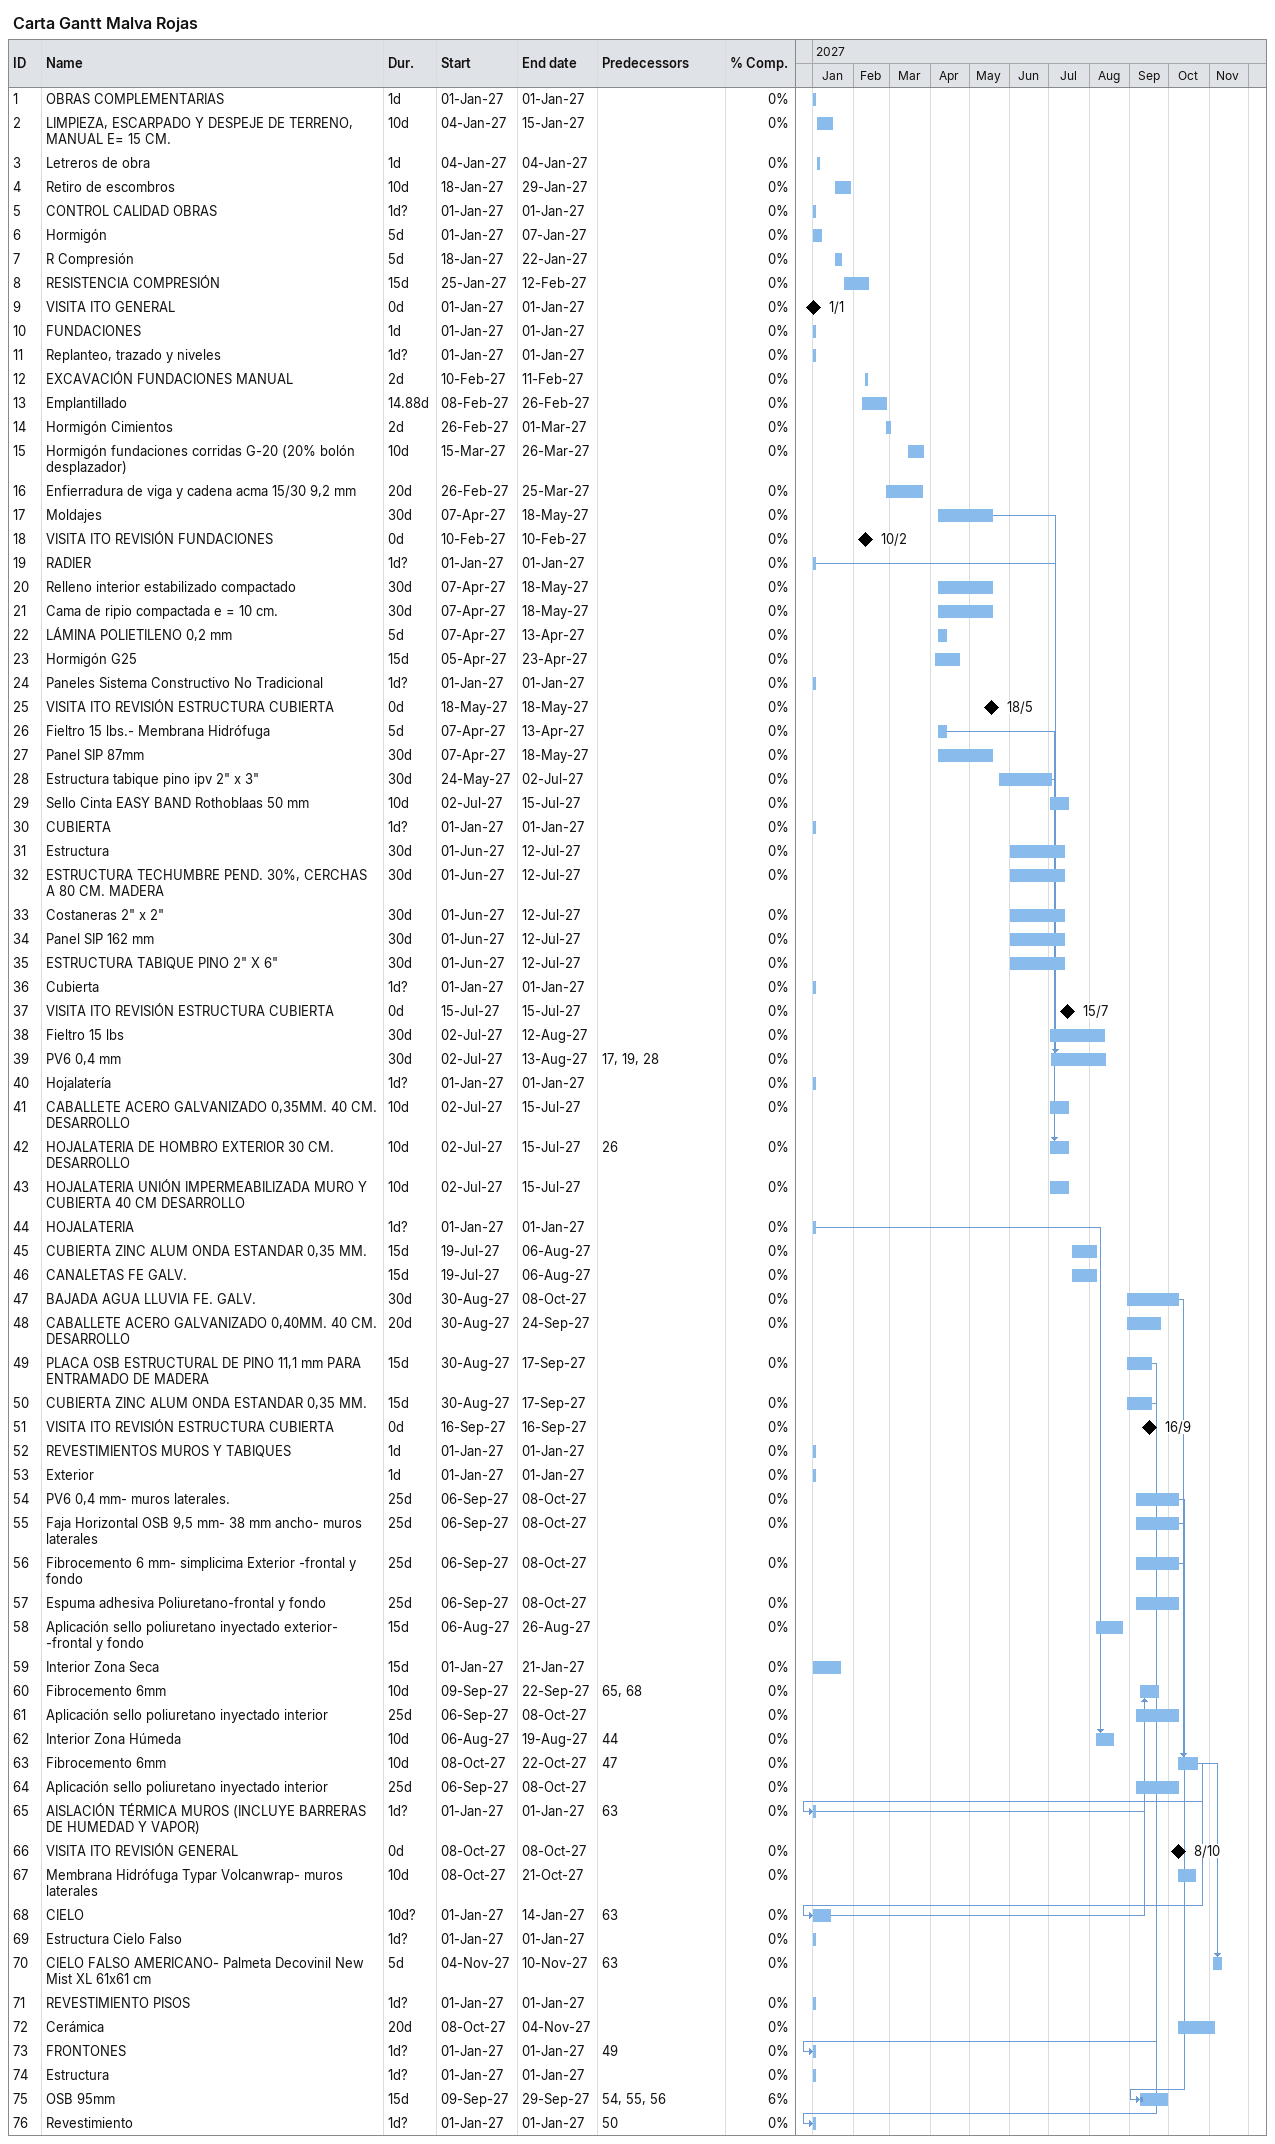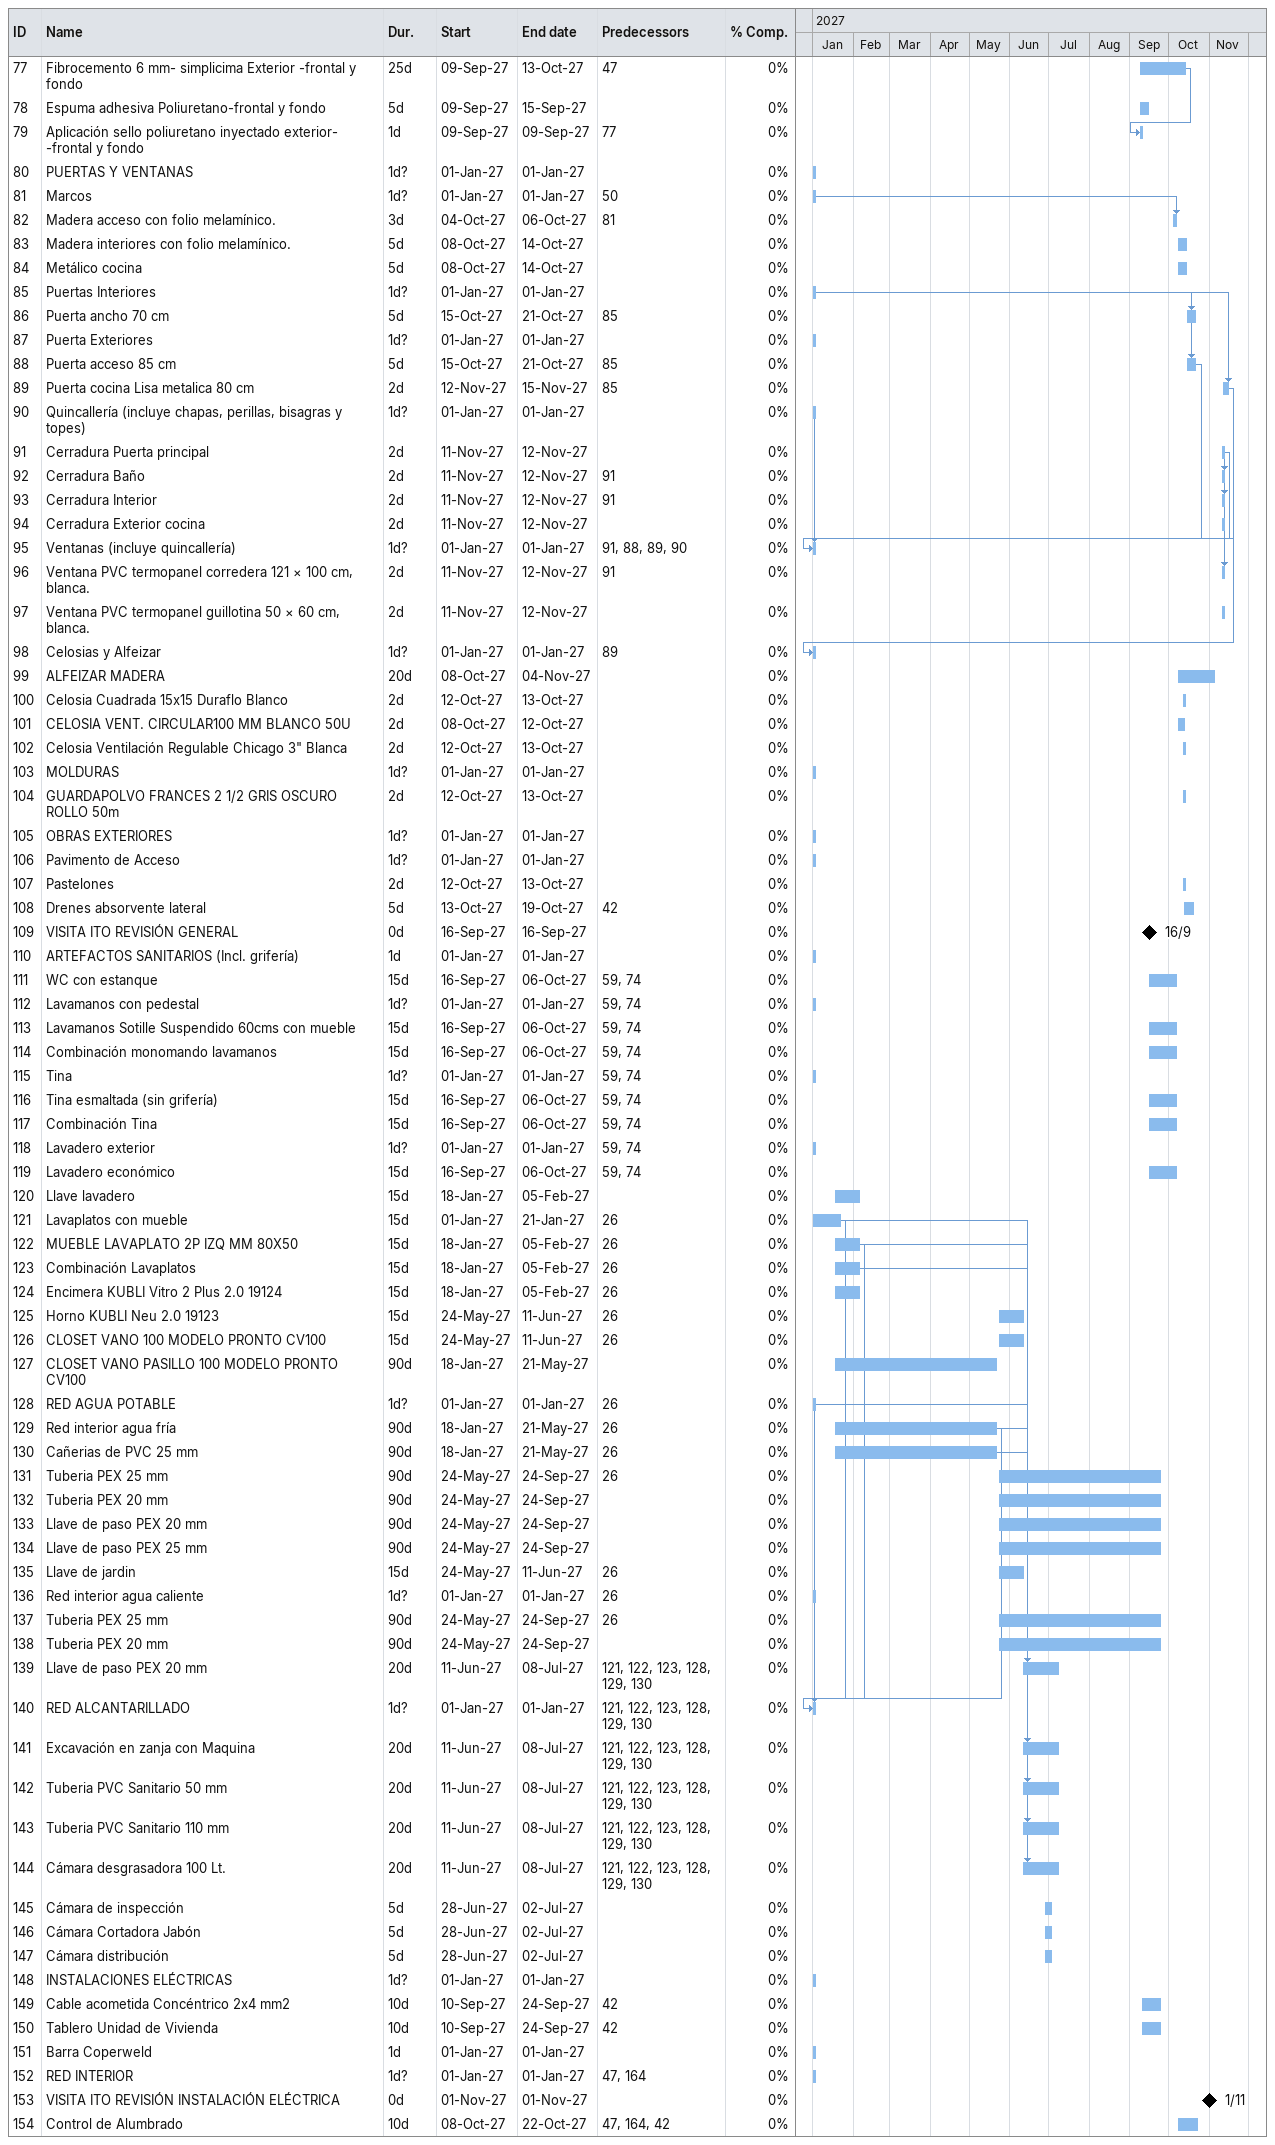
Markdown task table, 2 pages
Carta Gantt Malva Rojas

| ID | Level | Task | Duration | Start | Finish | Predecessors | % complete |
|---|---|---|---|---|---|---|---|
| 1 | 1 | OBRAS COMPLEMENTARIAS | 1d | 2027-01-01 | 2027-01-01 |  | 0 |
| 2 | 1 | LIMPIEZA, ESCARPADO Y DESPEJE DE TERRENO, MANUAL E= 15 CM. | 10d | 2027-01-04 | 2027-01-15 |  | 0 |
| 3 | 1 | Letreros de obra | 1d | 2027-01-04 | 2027-01-04 |  | 0 |
| 4 | 1 | Retiro de escombros | 10d | 2027-01-18 | 2027-01-29 |  | 0 |
| 5 | 1 | CONTROL CALIDAD OBRAS | 1d? | 2027-01-01 | 2027-01-01 |  | 0 |
| 6 | 1 | Hormigón | 5d | 2027-01-01 | 2027-01-07 |  | 0 |
| 7 | 1 | R Compresión | 5d | 2027-01-18 | 2027-01-22 |  | 0 |
| 8 | 1 | RESISTENCIA COMPRESIÓN | 15d | 2027-01-25 | 2027-02-12 |  | 0 |
| 9 | 1 | VISITA ITO GENERAL | 0d | 2027-01-01 | 2027-01-01 |  | 0 |
| 10 | 1 | FUNDACIONES | 1d | 2027-01-01 | 2027-01-01 |  | 0 |
| 11 | 1 | Replanteo, trazado y niveles | 1d? | 2027-01-01 | 2027-01-01 |  | 0 |
| 12 | 1 | EXCAVACIÓN FUNDACIONES MANUAL | 2d | 2027-02-10 | 2027-02-11 |  | 0 |
| 13 | 1 | Emplantillado | 14.88d | 2027-02-08 | 2027-02-26 |  | 0 |
| 14 | 1 | Hormigón Cimientos | 2d | 2027-02-26 | 2027-03-01 |  | 0 |
| 15 | 1 | Hormigón fundaciones corridas G-20 (20% bolón desplazador) | 10d | 2027-03-15 | 2027-03-26 |  | 0 |
| 16 | 1 | Enfierradura de viga y cadena acma 15/30 9,2 mm | 20d | 2027-02-26 | 2027-03-25 |  | 0 |
| 17 | 1 | Moldajes | 30d | 2027-04-07 | 2027-05-18 |  | 0 |
| 18 | 1 | VISITA ITO REVISIÓN FUNDACIONES | 0d | 2027-02-10 | 2027-02-10 |  | 0 |
| 19 | 1 | RADIER | 1d? | 2027-01-01 | 2027-01-01 |  | 0 |
| 20 | 1 | Relleno interior estabilizado compactado | 30d | 2027-04-07 | 2027-05-18 |  | 0 |
| 21 | 1 | Cama de ripio compactada e = 10 cm. | 30d | 2027-04-07 | 2027-05-18 |  | 0 |
| 22 | 1 | LÁMINA POLIETILENO 0,2 mm | 5d | 2027-04-07 | 2027-04-13 |  | 0 |
| 23 | 1 | Hormigón G25 | 15d | 2027-04-05 | 2027-04-23 |  | 0 |
| 24 | 1 | Paneles Sistema Constructivo No Tradicional | 1d? | 2027-01-01 | 2027-01-01 |  | 0 |
| 25 | 1 | VISITA ITO REVISIÓN ESTRUCTURA CUBIERTA | 0d | 2027-05-18 | 2027-05-18 |  | 0 |
| 26 | 1 | Fieltro 15 lbs.- Membrana Hidrófuga | 5d | 2027-04-07 | 2027-04-13 |  | 0 |
| 27 | 1 | Panel SIP 87mm | 30d | 2027-04-07 | 2027-05-18 |  | 0 |
| 28 | 1 | Estructura tabique pino ipv 2" x 3" | 30d | 2027-05-24 | 2027-07-02 |  | 0 |
| 29 | 1 | Sello Cinta EASY BAND Rothoblaas 50 mm | 10d | 2027-07-02 | 2027-07-15 |  | 0 |
| 30 | 1 | CUBIERTA | 1d? | 2027-01-01 | 2027-01-01 |  | 0 |
| 31 | 1 | Estructura | 30d | 2027-06-01 | 2027-07-12 |  | 0 |
| 32 | 1 | ESTRUCTURA TECHUMBRE PEND. 30%, CERCHAS A 80 CM. MADERA | 30d | 2027-06-01 | 2027-07-12 |  | 0 |
| 33 | 1 | Costaneras 2" x 2" | 30d | 2027-06-01 | 2027-07-12 |  | 0 |
| 34 | 1 | Panel SIP 162 mm | 30d | 2027-06-01 | 2027-07-12 |  | 0 |
| 35 | 1 | ESTRUCTURA TABIQUE PINO 2" X 6" | 30d | 2027-06-01 | 2027-07-12 |  | 0 |
| 36 | 1 | Cubierta | 1d? | 2027-01-01 | 2027-01-01 |  | 0 |
| 37 | 1 | VISITA ITO REVISIÓN ESTRUCTURA CUBIERTA | 0d | 2027-07-15 | 2027-07-15 |  | 0 |
| 38 | 1 | Fieltro 15 lbs | 30d | 2027-07-02 | 2027-08-12 |  | 0 |
| 39 | 1 | PV6 0,4 mm | 30d | 2027-07-02 | 2027-08-13 | 17, 19, 28 | 0 |
| 40 | 1 | Hojalatería | 1d? | 2027-01-01 | 2027-01-01 |  | 0 |
| 41 | 1 | CABALLETE ACERO GALVANIZADO 0,35MM. 40 CM. DESARROLLO | 10d | 2027-07-02 | 2027-07-15 |  | 0 |
| 42 | 1 | HOJALATERIA DE HOMBRO EXTERIOR 30 CM. DESARROLLO | 10d | 2027-07-02 | 2027-07-15 | 26 | 0 |
| 43 | 1 | HOJALATERIA UNIÓN IMPERMEABILIZADA MURO Y CUBIERTA 40 CM DESARROLLO | 10d | 2027-07-02 | 2027-07-15 |  | 0 |
| 44 | 1 | HOJALATERIA | 1d? | 2027-01-01 | 2027-01-01 |  | 0 |
| 45 | 1 | CUBIERTA ZINC ALUM ONDA ESTANDAR 0,35 MM. | 15d | 2027-07-19 | 2027-08-06 |  | 0 |
| 46 | 1 | CANALETAS FE GALV. | 15d | 2027-07-19 | 2027-08-06 |  | 0 |
| 47 | 1 | BAJADA AGUA LLUVIA FE. GALV. | 30d | 2027-08-30 | 2027-10-08 |  | 0 |
| 48 | 1 | CABALLETE ACERO GALVANIZADO 0,40MM. 40 CM. DESARROLLO | 20d | 2027-08-30 | 2027-09-24 |  | 0 |
| 49 | 1 | PLACA OSB ESTRUCTURAL DE PINO 11,1 mm PARA ENTRAMADO DE MADERA | 15d | 2027-08-30 | 2027-09-17 |  | 0 |
| 50 | 1 | CUBIERTA ZINC ALUM ONDA ESTANDAR 0,35 MM. | 15d | 2027-08-30 | 2027-09-17 |  | 0 |
| 51 | 1 | VISITA ITO REVISIÓN ESTRUCTURA CUBIERTA | 0d | 2027-09-16 | 2027-09-16 |  | 0 |
| 52 | 1 | REVESTIMIENTOS MUROS Y TABIQUES | 1d | 2027-01-01 | 2027-01-01 |  | 0 |
| 53 | 1 | Exterior | 1d | 2027-01-01 | 2027-01-01 |  | 0 |
| 54 | 1 | PV6 0,4 mm- muros laterales. | 25d | 2027-09-06 | 2027-10-08 |  | 0 |
| 55 | 1 | Faja Horizontal OSB 9,5 mm- 38 mm ancho- muros laterales | 25d | 2027-09-06 | 2027-10-08 |  | 0 |
| 56 | 1 | Fibrocemento 6 mm- simplicima Exterior -frontal y fondo | 25d | 2027-09-06 | 2027-10-08 |  | 0 |
| 57 | 1 | Espuma adhesiva Poliuretano-frontal y fondo | 25d | 2027-09-06 | 2027-10-08 |  | 0 |
| 58 | 1 | Aplicación sello poliuretano inyectado exterior- -frontal y fondo | 15d | 2027-08-06 | 2027-08-26 |  | 0 |
| 59 | 1 | Interior Zona Seca | 15d | 2027-01-01 | 2027-01-21 |  | 0 |
| 60 | 1 | Fibrocemento 6mm | 10d | 2027-09-09 | 2027-09-22 | 65, 68 | 0 |
| 61 | 1 | Aplicación sello poliuretano inyectado interior | 25d | 2027-09-06 | 2027-10-08 |  | 0 |
| 62 | 1 | Interior Zona Húmeda | 10d | 2027-08-06 | 2027-08-19 | 44 | 0 |
| 63 | 1 | Fibrocemento 6mm | 10d | 2027-10-08 | 2027-10-22 | 47 | 0 |
| 64 | 1 | Aplicación sello poliuretano inyectado interior | 25d | 2027-09-06 | 2027-10-08 |  | 0 |
| 65 | 1 | AISLACIÓN TÉRMICA MUROS (INCLUYE BARRERAS DE HUMEDAD Y VAPOR) | 1d? | 2027-01-01 | 2027-01-01 | 63 | 0 |
| 66 | 1 | VISITA ITO REVISIÓN GENERAL | 0d | 2027-10-08 | 2027-10-08 |  | 0 |
| 67 | 1 | Membrana Hidrófuga Typar Volcanwrap- muros laterales | 10d | 2027-10-08 | 2027-10-21 |  | 0 |
| 68 | 1 | CIELO | 10d? | 2027-01-01 | 2027-01-14 | 63 | 0 |
| 69 | 1 | Estructura Cielo Falso | 1d? | 2027-01-01 | 2027-01-01 |  | 0 |
| 70 | 1 | CIELO FALSO AMERICANO- Palmeta Decovinil New Mist XL 61x61 cm | 5d | 2027-11-04 | 2027-11-10 | 63 | 0 |
| 71 | 1 | REVESTIMIENTO PISOS | 1d? | 2027-01-01 | 2027-01-01 |  | 0 |
| 72 | 1 | Cerámica | 20d | 2027-10-08 | 2027-11-04 |  | 0 |
| 73 | 1 | FRONTONES | 1d? | 2027-01-01 | 2027-01-01 | 49 | 0 |
| 74 | 1 | Estructura | 1d? | 2027-01-01 | 2027-01-01 |  | 0 |
| 75 | 1 | OSB 95mm | 15d | 2027-09-09 | 2027-09-29 | 54, 55, 56 | 6 |
| 76 | 1 | Revestimiento | 1d? | 2027-01-01 | 2027-01-01 | 50 | 0 |
| 77 | 1 | Fibrocemento 6 mm- simplicima Exterior -frontal y fondo | 25d | 2027-09-09 | 2027-10-13 | 47 | 0 |
| 78 | 1 | Espuma adhesiva Poliuretano-frontal y fondo | 5d | 2027-09-09 | 2027-09-15 |  | 0 |
| 79 | 1 | Aplicación sello poliuretano inyectado exterior- -frontal y fondo | 1d | 2027-09-09 | 2027-09-09 | 77 | 0 |
| 80 | 1 | PUERTAS Y VENTANAS | 1d? | 2027-01-01 | 2027-01-01 |  | 0 |
| 81 | 1 | Marcos | 1d? | 2027-01-01 | 2027-01-01 | 50 | 0 |
| 82 | 1 | Madera acceso con folio melamínico. | 3d | 2027-10-04 | 2027-10-06 | 81 | 0 |
| 83 | 1 | Madera interiores con folio melamínico. | 5d | 2027-10-08 | 2027-10-14 |  | 0 |
| 84 | 1 | Metálico cocina | 5d | 2027-10-08 | 2027-10-14 |  | 0 |
| 85 | 1 | Puertas Interiores | 1d? | 2027-01-01 | 2027-01-01 |  | 0 |
| 86 | 1 | Puerta ancho 70 cm | 5d | 2027-10-15 | 2027-10-21 | 85 | 0 |
| 87 | 1 | Puerta Exteriores | 1d? | 2027-01-01 | 2027-01-01 |  | 0 |
| 88 | 1 | Puerta acceso 85 cm | 5d | 2027-10-15 | 2027-10-21 | 85 | 0 |
| 89 | 1 | Puerta cocina Lisa metalica 80 cm | 2d | 2027-11-12 | 2027-11-15 | 85 | 0 |
| 90 | 1 | Quincallería (incluye chapas, perillas, bisagras y topes) | 1d? | 2027-01-01 | 2027-01-01 |  | 0 |
| 91 | 1 | Cerradura Puerta principal | 2d | 2027-11-11 | 2027-11-12 |  | 0 |
| 92 | 1 | Cerradura Baño | 2d | 2027-11-11 | 2027-11-12 | 91 | 0 |
| 93 | 1 | Cerradura Interior | 2d | 2027-11-11 | 2027-11-12 | 91 | 0 |
| 94 | 1 | Cerradura Exterior cocina | 2d | 2027-11-11 | 2027-11-12 |  | 0 |
| 95 | 1 | Ventanas (incluye quincallería) | 1d? | 2027-01-01 | 2027-01-01 | 91, 88, 89, 90 | 0 |
| 96 | 1 | Ventana PVC termopanel corredera 121 × 100 cm, blanca. | 2d | 2027-11-11 | 2027-11-12 | 91 | 0 |
| 97 | 1 | Ventana PVC termopanel guillotina 50 × 60 cm, blanca. | 2d | 2027-11-11 | 2027-11-12 |  | 0 |
| 98 | 1 | Celosias y Alfeizar | 1d? | 2027-01-01 | 2027-01-01 | 89 | 0 |
| 99 | 1 | ALFEIZAR MADERA | 20d | 2027-10-08 | 2027-11-04 |  | 0 |
| 100 | 1 | Celosia Cuadrada 15x15 Duraflo Blanco | 2d | 2027-10-12 | 2027-10-13 |  | 0 |
| 101 | 1 | CELOSIA VENT. CIRCULAR100 MM BLANCO 50U | 2d | 2027-10-08 | 2027-10-12 |  | 0 |
| 102 | 1 | Celosia Ventilación Regulable Chicago 3" Blanca | 2d | 2027-10-12 | 2027-10-13 |  | 0 |
| 103 | 1 | MOLDURAS | 1d? | 2027-01-01 | 2027-01-01 |  | 0 |
| 104 | 1 | GUARDAPOLVO FRANCES 2 1/2 GRIS OSCURO ROLLO 50m | 2d | 2027-10-12 | 2027-10-13 |  | 0 |
| 105 | 1 | OBRAS EXTERIORES | 1d? | 2027-01-01 | 2027-01-01 |  | 0 |
| 106 | 1 | Pavimento de Acceso | 1d? | 2027-01-01 | 2027-01-01 |  | 0 |
| 107 | 1 | Pastelones | 2d | 2027-10-12 | 2027-10-13 |  | 0 |
| 108 | 1 | Drenes absorvente lateral | 5d | 2027-10-13 | 2027-10-19 | 42 | 0 |
| 109 | 1 | VISITA ITO REVISIÓN GENERAL | 0d | 2027-09-16 | 2027-09-16 |  | 0 |
| 110 | 1 | ARTEFACTOS SANITARIOS (Incl. grifería) | 1d | 2027-01-01 | 2027-01-01 |  | 0 |
| 111 | 1 | WC con estanque | 15d | 2027-09-16 | 2027-10-06 | 59, 74 | 0 |
| 112 | 1 | Lavamanos con pedestal | 1d? | 2027-01-01 | 2027-01-01 | 59, 74 | 0 |
| 113 | 1 | Lavamanos Sotille Suspendido 60cms con mueble | 15d | 2027-09-16 | 2027-10-06 | 59, 74 | 0 |
| 114 | 1 | Combinación monomando lavamanos | 15d | 2027-09-16 | 2027-10-06 | 59, 74 | 0 |
| 115 | 1 | Tina | 1d? | 2027-01-01 | 2027-01-01 | 59, 74 | 0 |
| 116 | 1 | Tina esmaltada (sin grifería) | 15d | 2027-09-16 | 2027-10-06 | 59, 74 | 0 |
| 117 | 1 | Combinación Tina | 15d | 2027-09-16 | 2027-10-06 | 59, 74 | 0 |
| 118 | 1 | Lavadero exterior | 1d? | 2027-01-01 | 2027-01-01 | 59, 74 | 0 |
| 119 | 1 | Lavadero económico | 15d | 2027-09-16 | 2027-10-06 | 59, 74 | 0 |
| 120 | 1 | Llave lavadero | 15d | 2027-01-18 | 2027-02-05 |  | 0 |
| 121 | 1 | Lavaplatos con mueble | 15d | 2027-01-01 | 2027-01-21 | 26 | 0 |
| 122 | 1 | MUEBLE LAVAPLATO 2P IZQ MM 80X50 | 15d | 2027-01-18 | 2027-02-05 | 26 | 0 |
| 123 | 1 | Combinación Lavaplatos | 15d | 2027-01-18 | 2027-02-05 | 26 | 0 |
| 124 | 1 | Encimera KUBLI Vitro 2 Plus 2.0 19124 | 15d | 2027-01-18 | 2027-02-05 | 26 | 0 |
| 125 | 1 | Horno KUBLI Neu 2.0 19123 | 15d | 2027-05-24 | 2027-06-11 | 26 | 0 |
| 126 | 1 | CLOSET VANO 100 MODELO PRONTO CV100 | 15d | 2027-05-24 | 2027-06-11 | 26 | 0 |
| 127 | 1 | CLOSET VANO PASILLO 100 MODELO PRONTO CV100 | 90d | 2027-01-18 | 2027-05-21 |  | 0 |
| 128 | 1 | RED AGUA POTABLE | 1d? | 2027-01-01 | 2027-01-01 | 26 | 0 |
| 129 | 1 | Red interior agua fría | 90d | 2027-01-18 | 2027-05-21 | 26 | 0 |
| 130 | 1 | Cañerias de PVC 25 mm | 90d | 2027-01-18 | 2027-05-21 | 26 | 0 |
| 131 | 1 | Tuberia PEX 25 mm | 90d | 2027-05-24 | 2027-09-24 | 26 | 0 |
| 132 | 1 | Tuberia PEX 20 mm | 90d | 2027-05-24 | 2027-09-24 |  | 0 |
| 133 | 1 | Llave de paso PEX 20 mm | 90d | 2027-05-24 | 2027-09-24 |  | 0 |
| 134 | 1 | Llave de paso PEX 25 mm | 90d | 2027-05-24 | 2027-09-24 |  | 0 |
| 135 | 1 | Llave de jardin | 15d | 2027-05-24 | 2027-06-11 | 26 | 0 |
| 136 | 1 | Red interior agua caliente | 1d? | 2027-01-01 | 2027-01-01 | 26 | 0 |
| 137 | 1 | Tuberia PEX 25 mm | 90d | 2027-05-24 | 2027-09-24 | 26 | 0 |
| 138 | 1 | Tuberia PEX 20 mm | 90d | 2027-05-24 | 2027-09-24 |  | 0 |
| 139 | 1 | Llave de paso PEX 20 mm | 20d | 2027-06-11 | 2027-07-08 | 121, 122, 123, 128, 129, 130 | 0 |
| 140 | 1 | RED ALCANTARILLADO | 1d? | 2027-01-01 | 2027-01-01 | 121, 122, 123, 128, 129, 130 | 0 |
| 141 | 1 | Excavación en zanja con Maquina | 20d | 2027-06-11 | 2027-07-08 | 121, 122, 123, 128, 129, 130 | 0 |
| 142 | 1 | Tuberia PVC Sanitario 50 mm | 20d | 2027-06-11 | 2027-07-08 | 121, 122, 123, 128, 129, 130 | 0 |
| 143 | 1 | Tuberia PVC Sanitario 110 mm | 20d | 2027-06-11 | 2027-07-08 | 121, 122, 123, 128, 129, 130 | 0 |
| 144 | 1 | Cámara desgrasadora 100 Lt. | 20d | 2027-06-11 | 2027-07-08 | 121, 122, 123, 128, 129, 130 | 0 |
| 145 | 1 | Cámara de inspección | 5d | 2027-06-28 | 2027-07-02 |  | 0 |
| 146 | 1 | Cámara Cortadora Jabón | 5d | 2027-06-28 | 2027-07-02 |  | 0 |
| 147 | 1 | Cámara distribución | 5d | 2027-06-28 | 2027-07-02 |  | 0 |
| 148 | 1 | INSTALACIONES ELÉCTRICAS | 1d? | 2027-01-01 | 2027-01-01 |  | 0 |
| 149 | 1 | Cable acometida Concéntrico 2x4 mm2 | 10d | 2027-09-10 | 2027-09-24 | 42 | 0 |
| 150 | 1 | Tablero Unidad de Vivienda | 10d | 2027-09-10 | 2027-09-24 | 42 | 0 |
| 151 | 1 | Barra Coperweld | 1d | 2027-01-01 | 2027-01-01 |  | 0 |
| 152 | 1 | RED INTERIOR | 1d? | 2027-01-01 | 2027-01-01 | 47, 164 | 0 |
| 153 | 1 | VISITA ITO REVISIÓN INSTALACIÓN ELÉCTRICA | 0d | 2027-11-01 | 2027-11-01 |  | 0 |
| 154 | 1 | Control de Alumbrado | 10d | 2027-10-08 | 2027-10-22 | 47, 164, 42 | 0 |
